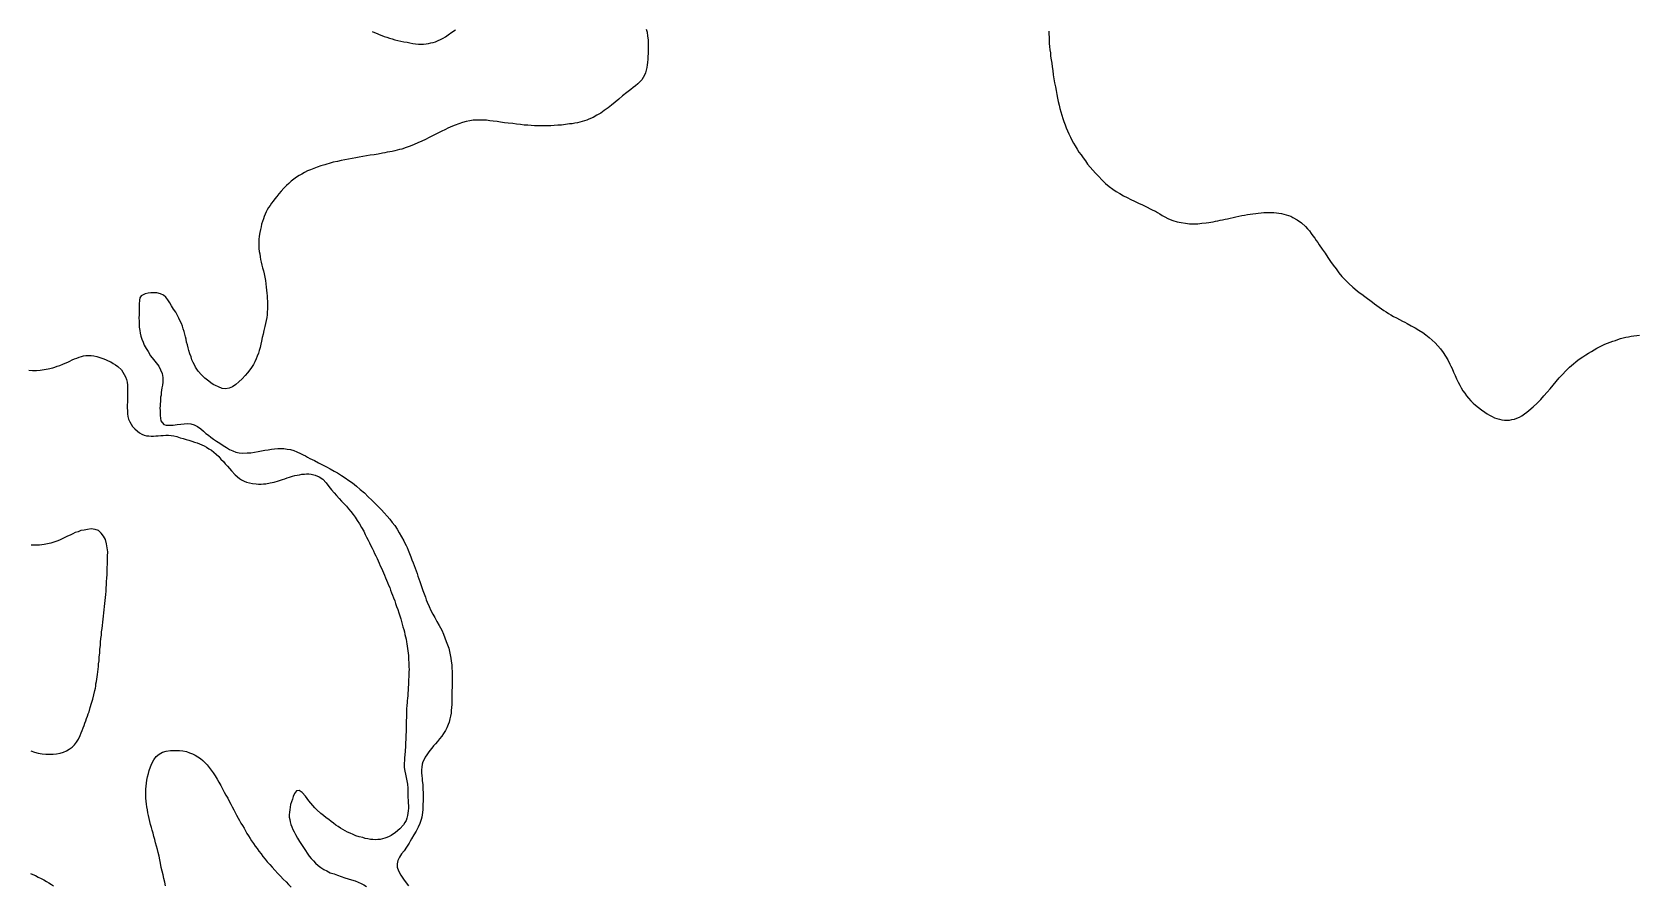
# Model space of a CAD drawing. Header units: inches. Extents: x 401374 to 405300, y 6332180 to 6336621.
# Drawn here: x 403869 to 404607, y 6334695 to 6335087 of the extents above; entities that cross this region are included whole.
import ezdxf

# ---------------------------------------------------------------- set-up
doc = ezdxf.new("R2010")
doc.units = ezdxf.units.IN
doc.header["$MEASUREMENT"] = 0

msp = doc.modelspace()

# ---------------------------------------------------------------- linework, layer by layer
for points in [[(404151.4, 6335088.5), (404151.8, 6335087), (404152.1, 6335085.3), (404152.3, 6335083.5), (404152.4, 6335081.7), (404152.3, 6335080.2), (404152.3, 6335078.7), (404152.3, 6335077.3), (404152.2, 6335075.9), (404152.2, 6335074.6), (404152.1, 6335073.2), (404151.9, 6335072), (404151.7, 6335070.8), (404151.4, 6335069.6), (404151.1, 6335068.4), (404150.6, 6335067.3), (404150, 6335066.3), (404149.4, 6335065.2), (404148.5, 6335064.2), (404147.6, 6335063.3), (404146.5, 6335062.4), (404145.4, 6335061.6), (404144.4, 6335060.8), (404142.5, 6335059.3), (404140.6, 6335057.8), (404138.9, 6335056.3), (404137.2, 6335054.9), (404135.5, 6335053.5), (404133.9, 6335052.3), (404132.2, 6335051.1), (404130.6, 6335049.9), (404128.8, 6335048.9), (404127, 6335047.9), (404125.1, 6335047.1), (404124.1, 6335046.7), (404123.1, 6335046.3), (404122, 6335046), (404121, 6335045.7), (404119.8, 6335045.5), (404118.6, 6335045.2), (404117.4, 6335045), (404116.2, 6335044.9), (404114.3, 6335044.6), (404112.5, 6335044.4), (404110.8, 6335044.3), (404109.1, 6335044.2), (404107.6, 6335044.1), (404106, 6335044), (404104.5, 6335044), (404103.1, 6335044), (404101.6, 6335044), (404100.1, 6335044.1), (404098.6, 6335044.2), (404097, 6335044.3), (404095.4, 6335044.4), (404093.7, 6335044.6), (404091.9, 6335044.8), (404090.1, 6335045.1), (404088.1, 6335045.3), (404086.3, 6335045.5), (404084.5, 6335045.8), (404082.9, 6335046), (404081.2, 6335046.2), (404079.6, 6335046.4), (404078.1, 6335046.6), (404076.6, 6335046.7), (404075, 6335046.7), (404073.5, 6335046.7), (404072, 6335046.6), (404070.4, 6335046.4), (404068.8, 6335046), (404067.1, 6335045.6), (404065.4, 6335045), (404063.7, 6335044.4), (404062.5, 6335043.9), (404061.4, 6335043.4), (404060.3, 6335042.9), (404059.3, 6335042.4), (404057.3, 6335041.4), (404055.4, 6335040.5), (404053.6, 6335039.6), (404051.8, 6335038.7), (404050.1, 6335037.8), (404048.4, 6335037), (404046.6, 6335036.2), (404044.9, 6335035.5), (404043, 6335034.7), (404041.2, 6335034.1), (404039.2, 6335033.4), (404038.1, 6335033.1), (404037.1, 6335032.9), (404036, 6335032.6), (404034.8, 6335032.3), (404033.7, 6335032.1), (404032.5, 6335031.9), (404031.4, 6335031.6), (404030.3, 6335031.5), (404028.3, 6335031.1), (404026.5, 6335030.8), (404024.6, 6335030.5), (404022.9, 6335030.2), (404021.2, 6335029.9), (404019.6, 6335029.7), (404018, 6335029.4), (404016.3, 6335029.1), (404014.7, 6335028.8), (404013, 6335028.5), (404011.3, 6335028.1), (404009.6, 6335027.7), (404007.7, 6335027.3), (404005.8, 6335026.7), (404004.8, 6335026.5), (404003.8, 6335026.2), (404002, 6335025.6), (404000.3, 6335025.1), (403998.8, 6335024.5), (403997.3, 6335023.9), (403995.9, 6335023.3), (403994.5, 6335022.6), (403993.2, 6335021.9), (403992, 6335021.2), (403990.8, 6335020.4), (403989.6, 6335019.6), (403988.4, 6335018.6), (403987.3, 6335017.6), (403986.2, 6335016.6), (403985, 6335015.4), (403983.8, 6335014.1), (403982.7, 6335012.8), (403981.7, 6335011.6), (403980.9, 6335010.5), (403980.1, 6335009.5), (403979.3, 6335008.5), (403978.7, 6335007.5), (403978, 6335006.5), (403977.4, 6335005.5), (403976.9, 6335004.5), (403976.4, 6335003.4), (403976, 6335002.4), (403975.6, 6335001.3), (403975.2, 6335000.1), (403974.8, 6334998.9), (403974.5, 6334997.7), (403974.2, 6334996.4), (403974, 6334995), (403973.7, 6334993.3), (403973.5, 6334991.8), (403973.5, 6334990.4), (403973.5, 6334989), (403973.5, 6334987.7), (403973.7, 6334986.4), (403973.9, 6334985.2), (403974.1, 6334983.9), (403974.3, 6334982.7), (403974.6, 6334981.4), (403974.9, 6334980.1), (403975.2, 6334978.8), (403975.6, 6334977.5), (403975.9, 6334976), (403976.2, 6334974.5), (403976.5, 6334973), (403976.7, 6334971.4), (403976.9, 6334970), (403977, 6334968.6), (403977.2, 6334967.2), (403977.3, 6334966), (403977.4, 6334964.7), (403977.5, 6334963.5), (403977.5, 6334962.3), (403977.5, 6334961.1), (403977.5, 6334959.8), (403977.4, 6334958.6), (403977.3, 6334957.3), (403977.1, 6334956), (403976.9, 6334954.7), (403976.6, 6334953.2), (403976.3, 6334951.8), (403975.8, 6334950), (403975.5, 6334948.3), (403975.1, 6334946.8), (403974.8, 6334945.2), (403974.4, 6334943.8), (403974.1, 6334942.3), (403973.7, 6334940.9), (403973.3, 6334939.6), (403972.8, 6334938.3), (403972.3, 6334937), (403971.7, 6334935.7), (403971, 6334934.4), (403970.2, 6334933.1), (403969.3, 6334931.9), (403968.3, 6334930.6), (403967.2, 6334929.3), (403965.8, 6334927.8), (403964.3, 6334926.4), (403962.9, 6334925.2), (403961.4, 6334924.2), (403959.8, 6334923.5), (403958.2, 6334923.2), (403956.6, 6334923.4), (403954.9, 6334924.1), (403953.6, 6334924.7), (403952.5, 6334925.3), (403951.5, 6334926), (403950.5, 6334926.7), (403948.7, 6334928.1), (403947.1, 6334929.6), (403945.7, 6334931.3), (403944.4, 6334933.2), (403943.9, 6334934.3), (403943.3, 6334935.4), (403942.8, 6334936.6), (403942.4, 6334937.9), (403941.8, 6334939.3), (403941.4, 6334940.8), (403941, 6334942.1), (403940.7, 6334943.4), (403940.3, 6334944.7), (403940.1, 6334946), (403939.8, 6334947.2), (403939.5, 6334948.4), (403939.2, 6334949.6), (403938.8, 6334950.8), (403938.4, 6334952), (403938, 6334953.2), (403937.4, 6334954.4), (403936.8, 6334955.7), (403936.1, 6334957), (403935.3, 6334958.4), (403934.3, 6334959.9), (403933.4, 6334961.4), (403932.6, 6334962.8), (403931.7, 6334964.1), (403930.8, 6334965.3), (403929.7, 6334966.2), (403928.3, 6334966.9), (403926.7, 6334967.3), (403925.3, 6334967.3), (403923.9, 6334967.3), (403922.6, 6334967.2), (403921.3, 6334966.9), (403919.4, 6334965.9), (403918.9, 6334965), (403918.7, 6334963.9), (403918.6, 6334962.1), (403918.6, 6334960.4), (403918.5, 6334958.8), (403918.5, 6334957.3), (403918.4, 6334955.8), (403918.5, 6334954.3), (403918.5, 6334952.9), (403918.6, 6334951.5), (403918.8, 6334950.1), (403919, 6334948.8), (403919.3, 6334947.4), (403919.8, 6334946), (403920.3, 6334944.7), (403920.9, 6334943.3), (403921.7, 6334941.8), (403922.6, 6334940.4), (403923.8, 6334938.4), (403925.1, 6334936.7), (403926.4, 6334935.2), (403927.5, 6334933.6), (403928.4, 6334932), (403929.1, 6334930.3), (403929.4, 6334928.4), (403929.4, 6334927.4), (403929.4, 6334926.3), (403929.2, 6334925), (403929, 6334923.7), (403928.8, 6334922.6), (403928.7, 6334921.5), (403928.6, 6334920.4), (403928.4, 6334919.4), (403928.3, 6334918.4), (403928.3, 6334917.4), (403928.2, 6334916.4), (403928.2, 6334915.4), (403928.1, 6334914.3), (403928.2, 6334913.3), (403928.2, 6334912.2), (403928.2, 6334911), (403928.3, 6334909.8), (403928.5, 6334908.6), (403929.8, 6334906.8), (403931, 6334906.5), (403932.4, 6334906.5), (403934.2, 6334906.5), (403936, 6334906.8), (403937.6, 6334907), (403939.2, 6334907.2), (403940.7, 6334907.3), (403942.2, 6334907.2), (403943.8, 6334906.7), (403945.4, 6334905.9), (403946.8, 6334904.8), (403948.1, 6334903.8), (403949.2, 6334902.8), (403950.4, 6334901.9), (403951.5, 6334901.1), (403952.7, 6334900.2), (403954, 6334899.2), (403955.6, 6334898.3), (403957.1, 6334897.2), (403958.6, 6334896.3), (403960, 6334895.4), (403961.5, 6334894.7), (403962.9, 6334894.2), (403964.5, 6334893.8), (403966.2, 6334893.7), (403968.1, 6334893.8), (403969.8, 6334893.9), (403971.5, 6334894.2), (403973.2, 6334894.5), (403974.8, 6334894.7), (403976.3, 6334895), (403977.8, 6334895.3), (403979.3, 6334895.5), (403980.7, 6334895.7), (403982.2, 6334895.8), (403983.6, 6334895.9), (403985, 6334895.8), (403986.5, 6334895.6), (403988, 6334895.4), (403989.5, 6334894.9), (403991, 6334894.3), (403992.7, 6334893.6), (403993.8, 6334893), (403994.9, 6334892.4), (403995.9, 6334891.8), (403997, 6334891.3), (403998, 6334890.8), (403999, 6334890.3), (404000.9, 6334889.3), (404002.8, 6334888.3), (404004.6, 6334887.4), (404006.3, 6334886.5), (404008.1, 6334885.5), (404009.7, 6334884.6), (404011.4, 6334883.5), (404013.1, 6334882.4), (404014.8, 6334881.2), (404016.5, 6334880), (404018.3, 6334878.6), (404020.1, 6334877), (404022, 6334875.4), (404023.7, 6334873.7), (404025.4, 6334872.1), (404026.9, 6334870.6), (404028.4, 6334869.1), (404029.8, 6334867.7), (404031.1, 6334866.3), (404032.4, 6334864.8), (404033.6, 6334863.4), (404034.8, 6334861.9), (404035.9, 6334860.4), (404037, 6334858.8), (404038, 6334857.1), (404039, 6334855.3), (404040.1, 6334853.4), (404040.6, 6334852.4), (404041.1, 6334851.3), (404041.6, 6334850.3), (404042.1, 6334849.2), (404042.7, 6334847.6), (404043.3, 6334846.1), (404043.8, 6334844.7), (404044.4, 6334843.4), (404044.8, 6334842.1), (404045.3, 6334840.8), (404045.7, 6334839.6), (404046.2, 6334838.4), (404046.6, 6334837.2), (404047, 6334835.9), (404047.4, 6334834.7), (404047.9, 6334833.4), (404048.3, 6334832), (404048.8, 6334830.6), (404049.4, 6334829.1), (404050, 6334827.6), (404050.4, 6334826.4), (404050.8, 6334825.3), (404051.7, 6334823.3), (404052.5, 6334821.5), (404053.4, 6334819.8), (404054.4, 6334818.2), (404055.3, 6334816.4), (404056.4, 6334814.5), (404056.9, 6334813.5), (404057.5, 6334812.4), (404058.3, 6334810.6), (404059, 6334808.9), (404059.6, 6334807.2), (404060.2, 6334805.7), (404060.7, 6334804.1), (404061.1, 6334802.6), (404061.4, 6334801.1), (404061.7, 6334799.6), (404061.9, 6334798.1), (404062.1, 6334796.5), (404062.2, 6334795), (404062.3, 6334793.4), (404062.3, 6334791.7), (404062.3, 6334789.9), (404062.3, 6334788.1), (404062.3, 6334786.2), (404062.2, 6334784.5), (404062.2, 6334782.8), (404062.1, 6334781.3), (404062.1, 6334779.8), (404062.1, 6334778.3), (404062, 6334776.9), (404061.9, 6334775.5), (404061.8, 6334774.2), (404061.6, 6334772.9), (404061.3, 6334771.6), (404060.9, 6334770.2), (404060.5, 6334769), (404059.9, 6334767.6), (404059.2, 6334766.3), (404058.4, 6334765), (404057.5, 6334763.7), (404056.5, 6334762.5), (404055.6, 6334761.3), (404054.7, 6334760.2), (404053.8, 6334759.2), (404052.9, 6334758.2), (404052.1, 6334757.1), (404051.3, 6334756.1), (404050.6, 6334755.1), (404049.9, 6334754.1), (404049.4, 6334753), (404048.9, 6334751.9), (404048.6, 6334750.8), (404048.3, 6334749.5), (404048.2, 6334748.3), (404048.2, 6334746.9), (404048.4, 6334745.5), (404048.5, 6334744.3), (404048.6, 6334743.3), (404048.8, 6334741.3), (404048.9, 6334739.4), (404049, 6334737.7), (404049, 6334735.9), (404049, 6334734.1), (404048.9, 6334732.1), (404048.9, 6334731.1), (404048.9, 6334730), (404048.7, 6334728.7), (404048.6, 6334727.6), (404048.4, 6334726.5), (404048.1, 6334725.5), (404047.5, 6334723.6), (404046.7, 6334721.9), (404045.8, 6334720.1), (404044.7, 6334718.4), (404043.6, 6334716.5), (404043, 6334715.5), (404042.5, 6334714.5), (404041.4, 6334712.7), (404040.2, 6334711.1), (404039.1, 6334709.6), (404038.1, 6334708.1), (404037.4, 6334706.6), (404037, 6334705.1), (404037, 6334703.5), (404037.7, 6334701.8), (404038.8, 6334699.8), (404039.9, 6334698), (404041.1, 6334696.4), (404042.2, 6334694.9)], [(404025.6, 6335087.3), (404026.7, 6335086.9), (404027.8, 6335086.4), (404028.8, 6335086), (404030, 6335085.5), (404031.1, 6335085.1), (404032.3, 6335084.7), (404033.5, 6335084.3), (404034.7, 6335084), (404036, 6335083.6), (404037.3, 6335083.3), (404038.7, 6335082.9), (404040.1, 6335082.6), (404041.6, 6335082.4), (404042.9, 6335082.1), (404044.3, 6335081.9), (404045.5, 6335081.7), (404046.8, 6335081.6), (404048, 6335081.6), (404049.1, 6335081.6), (404050.3, 6335081.7), (404051.4, 6335081.8), (404052.5, 6335082.1), (404053.6, 6335082.3), (404054.7, 6335082.7), (404055.9, 6335083.2), (404057, 6335083.7), (404058.1, 6335084.3), (404059.3, 6335085), (404060.5, 6335085.8), (404062.2, 6335087), (404063.8, 6335088.1)], [(404336.4, 6335087.5), (404336.4, 6335086.1), (404336.5, 6335084.7), (404336.5, 6335083.3), (404336.6, 6335081.9), (404336.7, 6335080.5), (404336.9, 6335079), (404337.1, 6335077.5), (404337.2, 6335076), (404337.4, 6335074.4), (404337.7, 6335072.8), (404337.9, 6335071.1), (404338.2, 6335069.5), (404338.4, 6335067.5), (404338.7, 6335065.6), (404339, 6335063.8), (404339.4, 6335062), (404339.7, 6335060.2), (404340, 6335058.5), (404340.4, 6335056.8), (404340.7, 6335055.2), (404341.1, 6335053.6), (404341.5, 6335052), (404341.9, 6335050.4), (404342.4, 6335048.9), (404342.8, 6335047.4), (404343.3, 6335046), (404343.9, 6335044.5), (404344.4, 6335043.1), (404345, 6335041.7), (404345.6, 6335040.3), (404346.3, 6335038.9), (404347, 6335037.5), (404347.7, 6335036.1), (404348.5, 6335034.8), (404349.4, 6335033.4), (404350.2, 6335032), (404351.2, 6335030.7), (404352.1, 6335029.3), (404353.2, 6335027.9), (404354.2, 6335026.5), (404355.4, 6335025.1), (404356.6, 6335023.7), (404357.8, 6335022.3), (404359.2, 6335020.9), (404360.8, 6335019.1), (404362.4, 6335017.6), (404364.1, 6335016.2), (404365.7, 6335015), (404367.3, 6335013.9), (404369, 6335012.9), (404370.6, 6335011.9), (404372.3, 6335011.1), (404374, 6335010.2), (404375.8, 6335009.4), (404377.6, 6335008.6), (404379.4, 6335007.7), (404381.3, 6335006.8), (404383.2, 6335005.8), (404384.2, 6335005.3), (404385.3, 6335004.8), (404386.3, 6335004.2), (404387.4, 6335003.6), (404388.4, 6335002.9), (404389.4, 6335002.4), (404391.4, 6335001.4), (404393.3, 6335000.6), (404395.3, 6335000), (404397.2, 6334999.6), (404399.1, 6334999.3), (404401, 6334999.1), (404402.9, 6334999), (404404.8, 6334999.1), (404406.7, 6334999.3), (404408.7, 6334999.5), (404409.8, 6334999.7), (404410.8, 6334999.8), (404411.8, 6335000), (404412.9, 6335000.2), (404414, 6335000.4), (404415.1, 6335000.7), (404416.2, 6335000.9), (404417.3, 6335001.1), (404418.5, 6335001.4), (404419.7, 6335001.7), (404421, 6335001.9), (404422.3, 6335002.2), (404423.7, 6335002.5), (404425, 6335002.8), (404426.3, 6335003), (404427.6, 6335003.3), (404428.9, 6335003.5), (404430.1, 6335003.7), (404431.4, 6335003.8), (404432.6, 6335004), (404433.9, 6335004.1), (404435.1, 6335004.2), (404436.3, 6335004.3), (404437.5, 6335004.3), (404438.7, 6335004.3), (404439.8, 6335004.2), (404441, 6335004.1), (404442.1, 6335004), (404443.2, 6335003.8), (404444.3, 6335003.5), (404445.4, 6335003.2), (404446.5, 6335002.9), (404447.5, 6335002.5), (404448.5, 6335002), (404450.5, 6335000.9), (404452.5, 6334999.5), (404454.3, 6334997.8), (404455.2, 6334996.8), (404456.1, 6334995.8), (404456.9, 6334994.6), (404457.7, 6334993.5), (404458.5, 6334992.5), (404459.2, 6334991.4), (404459.9, 6334990.4), (404460.6, 6334989.4), (404462, 6334987.4), (404463.3, 6334985.5), (404464.5, 6334983.6), (404465.7, 6334981.8), (404467, 6334980), (404468.3, 6334978.3), (404469.6, 6334976.6), (404471, 6334974.9), (404472.5, 6334973.3), (404474.2, 6334971.6), (404476, 6334970), (404478, 6334968.3), (404479, 6334967.5), (404480.2, 6334966.7), (404481.5, 6334965.7), (404482.7, 6334964.8), (404483.9, 6334963.9), (404485, 6334963.1), (404486, 6334962.3), (404487.1, 6334961.5), (404488.1, 6334960.7), (404489.2, 6334960), (404490.2, 6334959.3), (404491.3, 6334958.6), (404492.4, 6334957.9), (404493.5, 6334957.2), (404494.7, 6334956.5), (404496, 6334955.8), (404497.4, 6334955.1), (404498.9, 6334954.4), (404499.9, 6334953.8), (404500.9, 6334953.3), (404502.8, 6334952.2), (404504.7, 6334951.2), (404506.4, 6334950.2), (404508.1, 6334949.1), (404509.6, 6334948), (404511.1, 6334946.8), (404512.5, 6334945.6), (404513.9, 6334944.4), (404515.1, 6334943), (404516.3, 6334941.6), (404517.5, 6334940), (404518.6, 6334938.3), (404519.6, 6334936.6), (404520.6, 6334934.6), (404521.1, 6334933.6), (404521.6, 6334932.6), (404522.3, 6334930.9), (404523, 6334929.3), (404523.7, 6334927.8), (404524.4, 6334926.3), (404525.1, 6334925), (404525.8, 6334923.7), (404526.6, 6334922.4), (404527.4, 6334921.2), (404528.3, 6334920), (404529.2, 6334918.9), (404530.2, 6334917.8), (404531.3, 6334916.7), (404532.4, 6334915.7), (404533.7, 6334914.6), (404535.1, 6334913.6), (404536.6, 6334912.6), (404537.7, 6334911.8), (404538.8, 6334911.1), (404540, 6334910.5), (404541.1, 6334910), (404542.2, 6334909.6), (404543.4, 6334909.3), (404544.5, 6334909), (404545.7, 6334908.9), (404546.8, 6334908.8), (404548, 6334908.9), (404549.1, 6334909.1), (404550.3, 6334909.3), (404551.4, 6334909.7), (404552.5, 6334910.3), (404553.6, 6334910.9), (404554.8, 6334911.7), (404555.9, 6334912.5), (404556.9, 6334913.3), (404558.9, 6334915), (404560.7, 6334916.7), (404562.3, 6334918.3), (404563.8, 6334920), (404565.3, 6334921.7), (404566.7, 6334923.3), (404568.1, 6334925), (404569.4, 6334926.6), (404570.8, 6334928.3), (404572.3, 6334929.9), (404573.9, 6334931.5), (404575.6, 6334933.2), (404577.4, 6334934.8), (404578.4, 6334935.6), (404579.4, 6334936.4), (404580.5, 6334937.2), (404581.7, 6334938), (404583, 6334938.8), (404584.3, 6334939.7), (404585.6, 6334940.4), (404586.8, 6334941.2), (404588.1, 6334941.9), (404589.3, 6334942.5), (404590.6, 6334943.1), (404591.8, 6334943.7), (404593, 6334944.2), (404594.2, 6334944.7), (404595.4, 6334945.1), (404596.6, 6334945.5), (404597.8, 6334945.9), (404599, 6334946.3), (404600.2, 6334946.6), (404601.4, 6334946.9), (404602.6, 6334947.1), (404603.9, 6334947.4), (404605.1, 6334947.6), (404606.4, 6334947.7), (404607.7, 6334947.9)], [(403867.9, 6334931.8), (403869.6, 6334931.7), (403871.3, 6334931.7), (403873.1, 6334931.8), (403874.9, 6334932.1), (403876.8, 6334932.4), (403878.8, 6334932.9), (403879.8, 6334933.2), (403880.9, 6334933.6), (403882.1, 6334934), (403883.4, 6334934.5), (403884.5, 6334935), (403885.7, 6334935.5), (403886.7, 6334936), (403887.8, 6334936.5), (403888.8, 6334937), (403889.9, 6334937.4), (403890.9, 6334937.8), (403892, 6334938.1), (403893, 6334938.4), (403894.1, 6334938.5), (403895.3, 6334938.6), (403896.5, 6334938.5), (403897.7, 6334938.4), (403899.1, 6334938.1), (403900.4, 6334937.6), (403901.8, 6334937.2), (403903, 6334936.7), (403904.3, 6334936.1), (403905.5, 6334935.6), (403906.6, 6334934.9), (403907.7, 6334934.3), (403908.7, 6334933.5), (403910.4, 6334931.9), (403911.7, 6334929.9), (403912.3, 6334928.8), (403912.7, 6334927.6), (403913, 6334926.3), (403913.2, 6334925), (403913.2, 6334923.3), (403913.2, 6334921.8), (403913.2, 6334920.2), (403913.2, 6334918.7), (403913.1, 6334917.3), (403913, 6334915.8), (403913, 6334914.5), (403913.1, 6334913.1), (403913.2, 6334911.8), (403913.4, 6334910.5), (403913.7, 6334909.3), (403914.2, 6334908.1), (403914.8, 6334907), (403915.5, 6334905.9), (403916.5, 6334904.8), (403917.7, 6334903.8), (403918.7, 6334903), (403919.8, 6334902.4), (403920.8, 6334902), (403921.9, 6334901.7), (403923, 6334901.6), (403924, 6334901.5), (403925.1, 6334901.5), (403926.2, 6334901.6), (403927.3, 6334901.7), (403928.5, 6334901.8), (403929.6, 6334901.8), (403930.8, 6334901.9), (403932, 6334901.9), (403933.3, 6334901.8), (403934.5, 6334901.6), (403935.9, 6334901.3), (403937.3, 6334900.8), (403938.8, 6334900.4), (403940.1, 6334900), (403941.4, 6334899.6), (403942.7, 6334899.2), (403943.9, 6334898.8), (403945.1, 6334898.4), (403946.2, 6334898), (403947.3, 6334897.5), (403948.4, 6334897), (403949.5, 6334896.4), (403950.6, 6334895.7), (403951.7, 6334895), (403952.8, 6334894.2), (403953.9, 6334893.2), (403955.1, 6334892.2), (403956.1, 6334891), (403957.2, 6334889.9), (403958.1, 6334888.8), (403959.1, 6334887.7), (403960, 6334886.6), (403960.9, 6334885.6), (403962.7, 6334883.7), (403964.6, 6334882.1), (403965.6, 6334881.4), (403966.7, 6334880.8), (403967.9, 6334880.3), (403969.2, 6334880), (403970.6, 6334879.7), (403972.2, 6334879.6), (403973.4, 6334879.5), (403974.5, 6334879.5), (403975.7, 6334879.6), (403976.7, 6334879.6), (403978.7, 6334880), (403980.6, 6334880.4), (403982.5, 6334881), (403984.4, 6334881.6), (403985.4, 6334881.9), (403986.5, 6334882.3), (403987.6, 6334882.7), (403988.9, 6334883.1), (403990, 6334883.4), (403991.1, 6334883.6), (403992.2, 6334883.8), (403993.3, 6334884), (403994.4, 6334884.1), (403995.4, 6334884.2), (403996.5, 6334884.2), (403997.5, 6334884.1), (403999.4, 6334883.6), (404001.2, 6334882.9), (404002.9, 6334881.7), (404004.5, 6334880.1), (404005.7, 6334878.4), (404006.9, 6334876.9), (404008.1, 6334875.5), (404009.2, 6334874.2), (404010.4, 6334872.9), (404011.5, 6334871.7), (404012.6, 6334870.5), (404013.7, 6334869.3), (404014.7, 6334868.1), (404015.7, 6334866.9), (404016.8, 6334865.6), (404017.8, 6334864.3), (404018.7, 6334862.8), (404019.7, 6334861.3), (404020.7, 6334859.6), (404021.7, 6334857.9), (404022.3, 6334856.4), (404023, 6334855.1), (404023.7, 6334853.8), (404024.3, 6334852.5), (404024.9, 6334851.2), (404025.5, 6334850), (404026.1, 6334848.8), (404026.7, 6334847.6), (404027.2, 6334846.5), (404027.8, 6334845.3), (404028.3, 6334844.2), (404028.8, 6334843.1), (404029.3, 6334842), (404029.8, 6334840.9), (404030.3, 6334839.8), (404030.8, 6334838.7), (404031.2, 6334837.6), (404031.7, 6334836.5), (404032.2, 6334835.4), (404032.6, 6334834.3), (404033.1, 6334833.1), (404033.6, 6334832), (404034, 6334830.8), (404034.5, 6334829.6), (404034.9, 6334828.4), (404035.4, 6334827.2), (404035.9, 6334825.9), (404036.3, 6334824.6), (404036.8, 6334823.2), (404037.3, 6334821.9), (404037.8, 6334820.4), (404038.3, 6334819), (404038.7, 6334817.6), (404039, 6334816.4), (404039.4, 6334815.1), (404039.7, 6334813.9), (404040.1, 6334812.7), (404040.4, 6334811.6), (404040.6, 6334810.4), (404040.9, 6334809.3), (404041.1, 6334808.2), (404041.3, 6334807.1), (404041.5, 6334806.1), (404041.7, 6334805), (404041.8, 6334803.9), (404042, 6334802.9), (404042.1, 6334801.8), (404042.2, 6334800.8), (404042.3, 6334799.7), (404042.3, 6334798.7), (404042.4, 6334797.6), (404042.4, 6334796.5), (404042.4, 6334795.5), (404042.5, 6334794.4), (404042.4, 6334793.2), (404042.4, 6334792.1), (404042.4, 6334791), (404042.3, 6334789.8), (404042.3, 6334788.6), (404042.2, 6334787.4), (404042.1, 6334786.1), (404042.1, 6334784.8), (404042, 6334783.5), (404041.9, 6334782.2), (404041.8, 6334781.1), (404041.7, 6334780), (404041.6, 6334779), (404041.5, 6334778), (404041.4, 6334776.1), (404041.3, 6334774.3), (404041.3, 6334772.5), (404041.2, 6334770.8), (404041.2, 6334769.1), (404041.1, 6334767.5), (404041.1, 6334765.8), (404041, 6334764.1), (404041, 6334762.4), (404040.9, 6334760.7), (404040.8, 6334758.9), (404040.7, 6334757), (404040.5, 6334755), (404040.4, 6334753.9), (404040.4, 6334752.9), (404040.2, 6334751), (404040.3, 6334749.3), (404040.6, 6334747.7), (404040.9, 6334746.3), (404041.2, 6334744.8), (404041.5, 6334743.2), (404041.8, 6334741.6), (404041.9, 6334739.8), (404041.9, 6334738.3), (404041.9, 6334736.9), (404042, 6334735.6), (404042.1, 6334734.3), (404042.1, 6334733), (404042.2, 6334731.8), (404042.2, 6334730.6), (404042.1, 6334729.4), (404042, 6334728.3), (404041.8, 6334727.2), (404041.5, 6334726.1), (404041.1, 6334725), (404040.6, 6334724), (404040, 6334723), (404038.3, 6334721.1), (404036.3, 6334719.4), (404034.3, 6334718.1), (404033.3, 6334717.6), (404032.3, 6334717.1), (404031.3, 6334716.8), (404030.3, 6334716.5), (404029.2, 6334716.3), (404028.1, 6334716.2), (404027, 6334716.1), (404025.9, 6334716.2), (404024.8, 6334716.3), (404023.6, 6334716.5), (404022.4, 6334716.7), (404021.2, 6334717.1), (404019.6, 6334717.5), (404018.1, 6334718), (404016.8, 6334718.5), (404015.5, 6334719.1), (404014.3, 6334719.6), (404013.2, 6334720.2), (404012.1, 6334720.8), (404011, 6334721.5), (404009.9, 6334722.2), (404008.9, 6334722.9), (404007.8, 6334723.7), (404006.7, 6334724.5), (404005.6, 6334725.4), (404004.5, 6334726.2), (404003.2, 6334727.2), (404002, 6334728.2), (404000.1, 6334729.8), (403999.2, 6334730.8), (403998.3, 6334731.8), (403997.4, 6334732.9), (403996.5, 6334734), (403995.7, 6334735.1), (403994.9, 6334736.1), (403993.4, 6334737.8), (403992, 6334738.7), (403990.8, 6334738.6), (403989.9, 6334737.3), (403989.3, 6334736), (403988.9, 6334734.7), (403988.5, 6334733.5), (403988.1, 6334732.3), (403987.9, 6334731.1), (403987.7, 6334729.9), (403987.6, 6334728.8), (403987.5, 6334727.6), (403987.5, 6334726.5), (403987.7, 6334725.4), (403987.9, 6334724.3), (403988.2, 6334723.1), (403988.6, 6334722), (403989.1, 6334720.9), (403989.7, 6334719.7), (403990.4, 6334718.6), (403991.3, 6334716.9), (403992.2, 6334715.4), (403993.1, 6334713.9), (403994, 6334712.5), (403994.9, 6334711.2), (403995.7, 6334709.9), (403996.6, 6334708.6), (403997.6, 6334707.5), (403998.6, 6334706.4), (403999.6, 6334705.3), (404000.8, 6334704.3), (404002, 6334703.4), (404003.3, 6334702.5), (404004.8, 6334701.8), (404006.3, 6334701), (404008.1, 6334700.4), (404009.7, 6334699.8), (404011.3, 6334699.2), (404013, 6334698.7), (404014.6, 6334698.2), (404016.1, 6334697.7), (404017.7, 6334697.2), (404019.1, 6334696.7), (404020.5, 6334696.1), (404021.8, 6334695.4), (404023, 6334694.6)], [(403868.8, 6334756.9), (403870.4, 6334756.3), (403872.2, 6334755.9), (403873.9, 6334755.6), (403875.6, 6334755.4), (403877.3, 6334755.4), (403879, 6334755.4), (403880.6, 6334755.6), (403882.2, 6334755.9), (403883.7, 6334756.4), (403885.1, 6334757), (403886.4, 6334757.8), (403887.7, 6334758.7), (403888.8, 6334759.7), (403889.8, 6334761), (403890.7, 6334762.4), (403891.5, 6334764), (403891.9, 6334765.2), (403892.4, 6334766.3), (403892.8, 6334767.5), (403893.2, 6334768.6), (403893.6, 6334769.7), (403894, 6334770.8), (403894.4, 6334771.8), (403894.8, 6334772.9), (403895.1, 6334773.9), (403895.5, 6334774.9), (403896.1, 6334776.8), (403896.7, 6334778.8), (403897.2, 6334780.7), (403897.7, 6334782.7), (403898.1, 6334784.7), (403898.4, 6334785.7), (403898.6, 6334786.7), (403898.7, 6334787.7), (403898.9, 6334788.8), (403899.1, 6334789.9), (403899.2, 6334791), (403899.4, 6334792.1), (403899.5, 6334793.3), (403899.7, 6334794.5), (403899.8, 6334795.7), (403899.9, 6334796.9), (403900.1, 6334798.3), (403900.2, 6334800.1), (403900.4, 6334801.9), (403900.5, 6334803.6), (403900.7, 6334805.3), (403900.8, 6334806.9), (403901, 6334808.5), (403901.2, 6334810.1), (403901.3, 6334811.6), (403901.5, 6334813.1), (403901.7, 6334814.6), (403901.8, 6334816.1), (403902, 6334817.5), (403902.2, 6334818.9), (403902.3, 6334820.4), (403902.5, 6334821.8), (403902.6, 6334823.2), (403902.8, 6334824.6), (403902.9, 6334826), (403903, 6334827.4), (403903.2, 6334828.8), (403903.3, 6334830.3), (403903.4, 6334831.8), (403903.5, 6334833.2), (403903.6, 6334834.8), (403903.7, 6334836.3), (403903.8, 6334837.9), (403903.9, 6334839.5), (403903.9, 6334841.1), (403904, 6334842.8), (403904, 6334844.6), (403904, 6334846.4), (403904.1, 6334848.3), (403903.9, 6334850.2), (403903.6, 6334852.1), (403903, 6334854), (403902.2, 6334855.6), (403901.1, 6334857), (403899.8, 6334858.1), (403898.3, 6334858.7), (403896.5, 6334858.9), (403894.8, 6334858.7), (403893.3, 6334858.4), (403891.8, 6334858.1), (403890.5, 6334857.6), (403889.2, 6334857.2), (403888, 6334856.6), (403886.8, 6334856.1), (403885.6, 6334855.5), (403884.4, 6334854.9), (403883.2, 6334854.3), (403882, 6334853.8), (403880.7, 6334853.2), (403879.4, 6334852.8), (403878, 6334852.3), (403876.5, 6334852), (403874.9, 6334851.8), (403873.8, 6334851.6), (403872.8, 6334851.5), (403870.8, 6334851.4), (403868.9, 6334851.5)], [(403930.7, 6334695), (403930.3, 6334696.6), (403929.9, 6334698.3), (403929.5, 6334700), (403929.1, 6334701.7), (403928.7, 6334703.4), (403928.4, 6334705.3), (403928, 6334706.9), (403927.7, 6334708.6), (403927.3, 6334710.2), (403926.9, 6334711.7), (403926.5, 6334713.2), (403926.1, 6334714.7), (403925.7, 6334716.2), (403925.3, 6334717.6), (403924.9, 6334719.1), (403924.5, 6334720.5), (403924.2, 6334721.8), (403923.8, 6334723.2), (403923.4, 6334724.5), (403923.1, 6334725.9), (403922.8, 6334727.2), (403922.5, 6334728.5), (403922.3, 6334729.9), (403922.1, 6334731.2), (403921.9, 6334732.5), (403921.7, 6334733.8), (403921.6, 6334735.2), (403921.6, 6334736.5), (403921.6, 6334737.9), (403921.6, 6334739.3), (403921.7, 6334740.7), (403921.9, 6334742.1), (403922.1, 6334743.5), (403922.4, 6334745), (403922.8, 6334746.5), (403923.2, 6334748), (403923.8, 6334749.6), (403924.4, 6334751.2), (403925.2, 6334752.9), (403926.4, 6334754.3), (403927.7, 6334755.4), (403929.3, 6334756.3), (403931, 6334756.8), (403932.9, 6334757.1), (403934.9, 6334757.2), (403935.9, 6334757.2), (403937, 6334757.2), (403938.6, 6334756.9), (403940.2, 6334756.6), (403941.6, 6334756.1), (403943, 6334755.6), (403944.3, 6334755), (403945.5, 6334754.2), (403946.7, 6334753.4), (403947.7, 6334752.5), (403948.8, 6334751.5), (403949.8, 6334750.5), (403950.7, 6334749.3), (403951.6, 6334748.1), (403952.5, 6334746.8), (403953.4, 6334745.5), (403954.3, 6334744), (403955.2, 6334742.6), (403956, 6334741), (403956.8, 6334739.5), (403957.6, 6334738), (403958.4, 6334736.6), (403959.2, 6334735.2), (403959.9, 6334733.8), (403960.6, 6334732.5), (403961.3, 6334731.2), (403962, 6334729.9), (403962.7, 6334728.6), (403963.3, 6334727.4), (403964, 6334726.1), (403964.6, 6334724.9), (403965.3, 6334723.7), (403966, 6334722.6), (403966.7, 6334721.4), (403967.3, 6334720.2), (403968, 6334719), (403968.7, 6334717.9), (403969.5, 6334716.7), (403970.2, 6334715.6), (403971, 6334714.4), (403971.8, 6334713.2), (403972.7, 6334712.1), (403973.5, 6334710.9), (403974.5, 6334709.7), (403975.4, 6334708.5), (403976.4, 6334707.2), (403977.4, 6334706), (403978.5, 6334704.7), (403979.7, 6334703.5), (403980.9, 6334702.2), (403982.2, 6334700.7), (403983.4, 6334699.4), (403984.7, 6334698.1), (403986, 6334696.8), (403987.2, 6334695.6), (403988.4, 6334694.4)], [(403868.6, 6334700.6), (403869.7, 6334700.2), (403870.9, 6334699.7), (403872.2, 6334699), (403873.5, 6334698.3), (403874.7, 6334697.7), (403875.9, 6334697), (403877, 6334696.3), (403878.2, 6334695.6), (403879.2, 6334694.9)]]:
    msp.add_lwpolyline(points)

doc.saveas('drawing.dxf')
